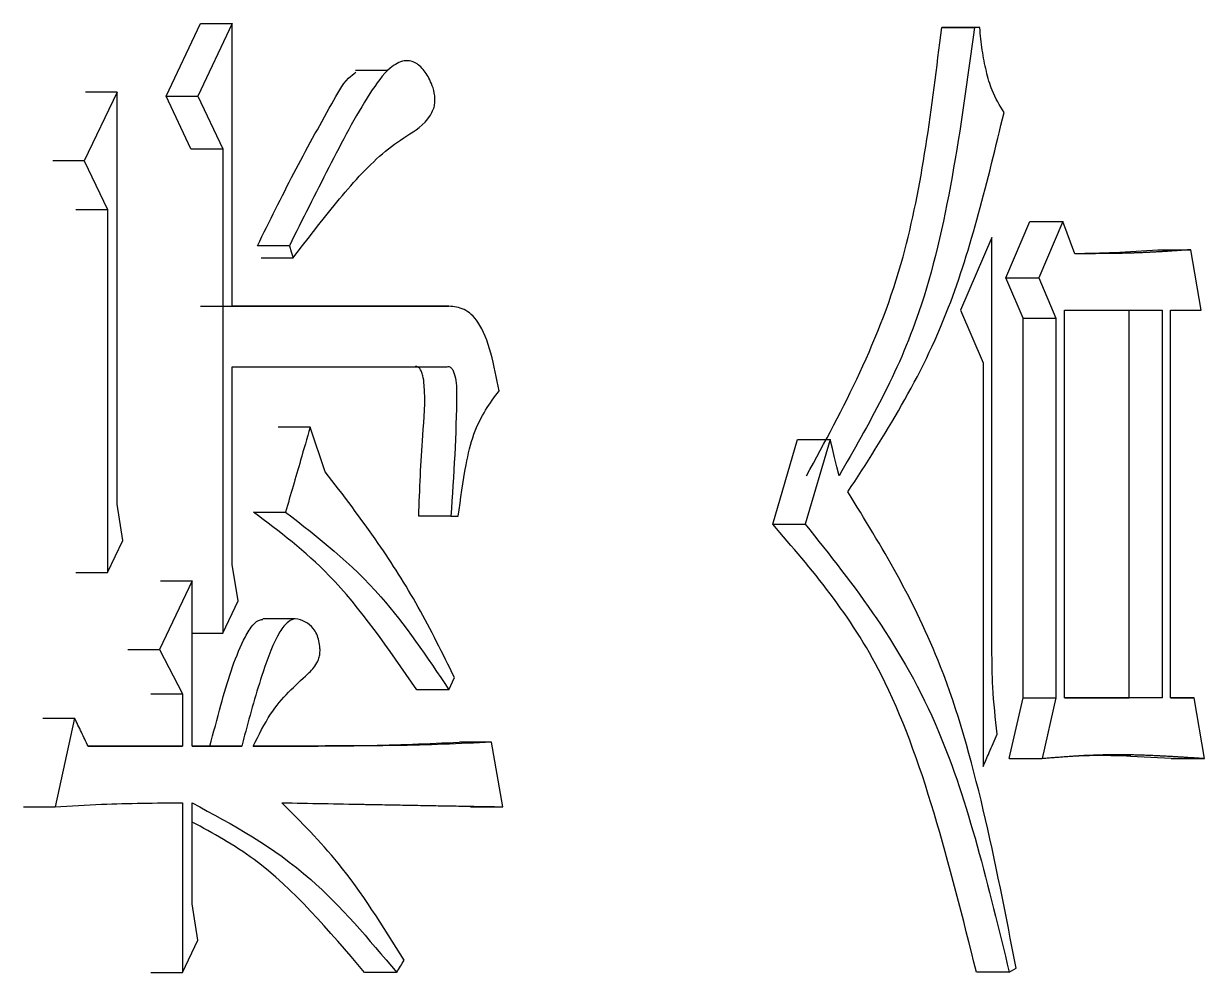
# Model space of a CAD drawing. Header units: millimetres. Extents: x 2028 to 4172, y 863 to 2379.
# Drawn here: x 2952.232 to 2955.397, y 1086.742 to 1089.284 of the extents above; entities that cross this region are included whole.
import ezdxf

# ---------------------------------------------------------------- set-up
doc = ezdxf.new("R2010")
doc.units = ezdxf.units.MM

msp = doc.modelspace()

# ---------------------------------------------------------------- linework, layer by layer
at = {"color": 7, "linetype": 'Continuous', "lineweight": 25}
for p, q in [((2952.6145, 1089.089), (2952.7065, 1089.2837)), ((2952.7918, 1089.2837), (2952.6996, 1089.089)), ((2952.7065, 1089.2837), (2952.7918, 1089.2837)), ((2952.7918, 1088.5265), (2952.7918, 1089.2837)), ((2954.6932, 1089.2729), (2954.7811, 1089.2729)), ((2954.7951, 1089.2729), (2954.7072, 1089.2729)), ((2954.7951, 1089.2729), (2954.7811, 1089.2729)), ((2953.2087, 1089.1582), (2953.1223, 1089.1582)), ((2952.4832, 1089.0998), (2952.3951, 1088.9159)), ((2952.4832, 1089.0998), (2952.3984, 1089.0998)), ((2952.6145, 1089.089), (2952.6996, 1089.089)), ((2952.681, 1088.9484), (2952.6145, 1089.089)), ((2952.6996, 1089.089), (2952.7662, 1088.9484)), ((2952.681, 1088.9484), (2952.7662, 1088.9484)), ((2952.7662, 1088.9484), (2952.7662, 1087.6503)), ((2952.3951, 1088.9159), (2952.3104, 1088.9159)), ((2952.3951, 1088.9159), (2952.4573, 1088.7861)), ((2952.3725, 1088.7861), (2952.4573, 1088.7861)), ((2954.8651, 1088.6023), (2954.9297, 1088.7537)), ((2954.9297, 1088.7537), (2955.0179, 1088.7537)), ((2955.0179, 1088.7537), (2954.9532, 1088.6023)), ((2955.0502, 1088.6672), (2955.0179, 1088.7537)), ((2954.8277, 1088.7104), (2954.7437, 1088.5157)), ((2954.8277, 1087.6071), (2954.8277, 1088.7104)), ((2952.9447, 1088.6887), (2952.8592, 1088.6887)), ((2955.2724, 1088.678), (2955.361, 1088.678)), ((2955.3882, 1088.5157), (2955.361, 1088.678)), ((2952.8693, 1088.6562), (2952.9548, 1088.6562)), ((2954.8651, 1088.6023), (2954.9532, 1088.6023)), ((2954.9113, 1088.4941), (2954.8651, 1088.6023)), ((2954.9532, 1088.6023), (2954.9995, 1088.4941)), ((2952.7065, 1088.5265), (2953.2864, 1088.5265)), ((2953.3725, 1088.5265), (2952.7918, 1088.5265)), ((2953.2864, 1088.5265), (2953.3725, 1088.5265)), ((2954.7437, 1088.5157), (2954.8044, 1088.3751)), ((2955.0225, 1087.4773), (2955.0225, 1088.5157)), ((2955.0225, 1088.5157), (2955.2838, 1088.5157)), ((2955.1953, 1087.4773), (2955.1953, 1088.5157)), ((2955.2838, 1088.5157), (2955.2838, 1087.4773)), ((2955.3066, 1088.5157), (2955.3882, 1088.5157)), ((2955.3066, 1087.4773), (2955.3066, 1088.5157)), ((2954.9113, 1088.4941), (2954.9995, 1088.4941)), ((2954.9113, 1087.4773), (2954.9113, 1088.4941)), ((2954.9995, 1088.4941), (2954.9994, 1087.4773)), ((2954.8044, 1088.3751), (2954.8044, 1087.2934)), ((2952.7918, 1088.3642), (2953.3675, 1088.3643)), ((2952.7918, 1087.8342), (2952.7918, 1088.3642)), ((2953.2815, 1088.3643), (2953.3675, 1088.3643)), ((2953.0004, 1088.202), (2952.9149, 1088.202)), ((2953.0409, 1088.083), (2953.0004, 1088.202)), ((2954.2402, 1087.9424), (2954.3069, 1088.1696)), ((2954.3069, 1088.1696), (2954.3943, 1088.1696)), ((2954.3943, 1088.1696), (2954.3275, 1087.9424)), ((2952.4987, 1087.8991), (2952.4832, 1087.9965)), ((2952.849, 1087.9748), (2952.9345, 1087.9748)), ((2953.3775, 1087.964), (2953.2914, 1087.964)), ((2953.3775, 1087.964), (2953.3974, 1087.964)), ((2952.4573, 1087.8126), (2952.4987, 1087.8991)), ((2952.3725, 1087.8126), (2952.4573, 1087.8126)), ((2952.8071, 1087.7368), (2952.7918, 1087.8342)), ((2952.6842, 1087.7909), (2952.5968, 1087.607)), ((2952.5991, 1087.7909), (2952.6842, 1087.7909)), ((2952.6842, 1087.3474), (2952.6842, 1087.7909)), ((2952.7662, 1087.6503), (2952.8071, 1087.7368)), ((2952.9595, 1087.6885), (2952.8735, 1087.6885)), ((2952.6842, 1087.6503), (2952.7662, 1087.6503)), ((2952.5118, 1087.607), (2952.5968, 1087.607)), ((2952.5968, 1087.607), (2952.6585, 1087.488)), ((2953.3725, 1087.4988), (2953.3874, 1087.5313)), ((2953.3725, 1087.4988), (2953.2864, 1087.4988)), ((2952.5734, 1087.488), (2952.6585, 1087.488)), ((2952.6585, 1087.488), (2952.6585, 1087.3474)), ((2954.8743, 1087.315), (2954.9113, 1087.4773)), ((2954.9113, 1087.4773), (2954.9994, 1087.4773)), ((2954.9994, 1087.4773), (2954.9624, 1087.315)), ((2955.2838, 1087.4773), (2955.0225, 1087.4773)), ((2955.0225, 1087.4773), (2955.1953, 1087.4773)), ((2955.2838, 1087.4773), (2955.1953, 1087.4773)), ((2955.3701, 1087.4773), (2955.3066, 1087.4773)), ((2955.3066, 1087.4773), (2955.3701, 1087.4773)), ((2955.3973, 1087.315), (2955.3701, 1087.4773)), ((2952.2844, 1087.4231), (2952.3691, 1087.4231)), ((2952.3691, 1087.4231), (2952.3171, 1087.1852)), ((2952.6585, 1087.3474), (2952.4055, 1087.3474)), ((2952.4055, 1087.3474), (2952.5734, 1087.3474)), ((2952.5734, 1087.3474), (2952.6585, 1087.3474)), ((2952.8173, 1087.3474), (2952.6842, 1087.3474)), ((2952.6842, 1087.3474), (2952.732, 1087.3474)), ((2952.732, 1087.3474), (2952.8173, 1087.3474)), ((2953.4869, 1087.3582), (2953.4007, 1087.3582)), ((2953.5167, 1087.1852), (2953.4869, 1087.3582)), ((2954.8743, 1087.315), (2954.9624, 1087.315)), ((2955.3086, 1087.315), (2955.1996, 1087.3204)), ((2955.3086, 1087.315), (2955.3973, 1087.315)), ((2952.2325, 1087.1852), (2952.3171, 1087.1852)), ((2952.6585, 1087.196), (2952.6585, 1086.7416)), ((2952.6842, 1086.9255), (2952.6842, 1087.1959)), ((2953.4304, 1087.1852), (2953.5167, 1087.1852)), ((2952.6996, 1086.8282), (2952.6842, 1086.9255)), ((2952.6585, 1086.7416), (2952.6996, 1086.8282)), ((2952.5734, 1086.7416), (2952.6585, 1086.7416)), ((2953.2323, 1086.7416), (2953.1465, 1086.7416)), ((2954.8743, 1086.7417), (2954.7863, 1086.7417)), ((2954.8743, 1086.7417), (2954.8929, 1086.7525))]:
    msp.add_line(p, q, dxfattribs=at)
at = {"color": 7, "linetype": 'Continuous', "lineweight": 25, "flags": 128}
for points in [[(2954.7072, 1089.2729), (2954.6994, 1089.2729), (2954.6932, 1089.2729)], [(2952.4832, 1087.9965), (2952.4832, 1088.4664), (2952.4832, 1089.0998)], [(2952.4573, 1088.7861), (2952.4573, 1088.3161), (2952.4573, 1087.8126)], [(2952.9447, 1088.6887), (2952.9497, 1088.6725), (2952.9548, 1088.6562)], [(2954.4181, 1088.0722), (2954.4121, 1088.0965), (2954.4062, 1088.1209), (2954.4002, 1088.1452), (2954.3943, 1088.1696)]]:
    msp.add_lwpolyline(points, dxfattribs=at)
at = {"color": 7, "linetype": 'Continuous', "lineweight": 25}
for points, knots in [([(2954.3307, 1088.0722), (2954.4291, 1088.2529), (2954.6081, 1088.5816), (2954.6668, 1089.0584), (2954.6932, 1089.2729)], [0, 0, 0, 0, 0.549905, 1, 1, 1, 1]), ([(2954.7811, 1089.2729), (2954.7441, 1089.0019), (2954.6791, 1088.5252), (2954.4968, 1088.2087), (2954.4181, 1088.0722)], [0, 0, 0, 0, 0.568428, 1, 1, 1, 1]), ([(2954.8604, 1089.0458), (2954.8489, 1089.0642), (2954.8297, 1089.0948), (2954.812, 1089.1558), (2954.8013, 1089.2127), (2954.7972, 1089.2528), (2954.7951, 1089.2729)], [0, 0, 0, 0, 0.329917, 0.550134, 0.774051, 1, 1, 1, 1]), ([(2952.9548, 1088.6562), (2952.9936, 1088.7066), (2953.0711, 1088.8073), (2953.1724, 1088.922), (2953.2589, 1088.9841), (2953.3085, 1089.0121), (2953.3302, 1089.0515), (2953.3345, 1089.0665), (2953.3355, 1089.0822), (2953.3329, 1089.1023), (2953.3238, 1089.1302), (2953.3062, 1089.1601), (2953.2808, 1089.183), (2953.2488, 1089.1868), (2953.2058, 1089.1626), (2953.1367, 1089.0651), (2953.05, 1088.8985), (2952.9798, 1088.7587), (2952.9447, 1088.6887)], [0, 0, 0, 0, 0.1458904, 0.2918477, 0.3649261, 0.4381404, 0.4497084, 0.4574875, 0.4653247, 0.4747758, 0.4903238, 0.5180258, 0.5474199, 0.5770634, 0.6172548, 0.685721, 0.8425064, 1, 1, 1, 1]), ([(2952.8592, 1088.6887), (2952.8915, 1088.7542), (2952.9561, 1088.8852), (2953.0377, 1089.0319), (2953.0919, 1089.1303), (2953.1165, 1089.1486), (2953.1233, 1089.1536)], [0, 0, 0, 0, 0.389775, 0.779602, 0.939318, 1, 1, 1, 1]), ([(2954.4418, 1088.0289), (2954.5398, 1088.1803), (2954.7175, 1088.455), (2954.8161, 1088.8628), (2954.8604, 1089.0458)], [0, 0, 0, 0, 0.5512468, 1, 1, 1, 1]), ([(2955.05, 1088.6678), (2955.0853, 1088.6684), (2955.1599, 1088.6697), (2955.2336, 1088.6751), (2955.2724, 1088.678)], [0, 0, 0, 0, 0.474595, 1, 1, 1, 1]), ([(2955.361, 1088.678), (2955.3548, 1088.6775), (2955.3453, 1088.6769), (2955.3327, 1088.676), (2955.3232, 1088.6753), (2955.3138, 1088.6747), (2955.3043, 1088.674), (2955.2948, 1088.6734), (2955.2869, 1088.6729), (2955.2806, 1088.6725), (2955.2759, 1088.6723), (2955.2711, 1088.672), (2955.2664, 1088.6717), (2955.2616, 1088.6715), (2955.2569, 1088.6712), (2955.2521, 1088.671), (2955.2474, 1088.6707), (2955.2426, 1088.6705), (2955.2379, 1088.6703), (2955.2331, 1088.6701), (2955.2284, 1088.6699), (2955.2236, 1088.6697), (2955.2188, 1088.6695), (2955.2141, 1088.6693), (2955.2093, 1088.6692), (2955.2046, 1088.669), (2955.1998, 1088.6689), (2955.195, 1088.6687), (2955.1903, 1088.6686), (2955.1855, 1088.6685), (2955.1807, 1088.6684), (2955.176, 1088.6682), (2955.1712, 1088.6681), (2955.1664, 1088.6681), (2955.1616, 1088.668), (2955.1569, 1088.6679), (2955.1521, 1088.6678), (2955.1473, 1088.6677), (2955.1425, 1088.6677), (2955.1378, 1088.6676), (2955.133, 1088.6676), (2955.1266, 1088.6675), (2955.1202, 1088.6675), (2955.1138, 1088.6674), (2955.109, 1088.6674), (2955.1043, 1088.6673), (2955.0995, 1088.6673), (2955.0947, 1088.6673), (2955.0899, 1088.6673), (2955.0851, 1088.6673), (2955.0803, 1088.6672), (2955.0755, 1088.6672), (2955.0715, 1088.6672), (2955.0683, 1088.6672), (2955.0659, 1088.6672), (2955.0635, 1088.6672), (2955.0611, 1088.6672), (2955.0587, 1088.6672), (2955.0563, 1088.6672), (2955.0535, 1088.6672), (2955.0515, 1088.6672), (2955.0502, 1088.6672)], [0, 0, 0, 0, 0.061285, 0.091928, 0.12257, 0.153213, 0.183855, 0.214498, 0.24514, 0.260462, 0.275783, 0.291104, 0.306426, 0.321747, 0.337068, 0.352389, 0.367711, 0.383032, 0.398353, 0.413674, 0.428996, 0.444317, 0.459638, 0.47496, 0.490281, 0.505602, 0.520923, 0.536245, 0.551566, 0.566887, 0.582209, 0.59753, 0.612851, 0.628172, 0.643494, 0.658815, 0.674136, 0.689457, 0.704779, 0.7201, 0.735421, 0.750743, 0.781385, 0.796706, 0.812028, 0.827349, 0.84267, 0.857991, 0.873313, 0.888634, 0.903955, 0.919277, 0.934598, 0.942258, 0.949919, 0.95758, 0.96524, 0.972901, 0.980562, 0.988222, 1, 1, 1, 1]), ([(2953.5068, 1088.2994), (2953.5003, 1088.3339), (2953.4875, 1088.4018), (2953.4564, 1088.4848), (2953.4135, 1088.5225), (2953.3861, 1088.5252), (2953.3725, 1088.5265)], [0, 0, 0, 0, 0.291823, 0.574939, 0.78881, 1, 1, 1, 1]), ([(2953.2914, 1087.964), (2953.2942, 1088.0358), (2953.2986, 1088.1525), (2953.311, 1088.2791), (2953.3039, 1088.3367), (2953.2991, 1088.3513), (2953.2943, 1088.3601), (2953.2893, 1088.3643), (2953.2849, 1088.3651), (2953.2826, 1088.3644), (2953.2815, 1088.3641)], [0, 0, 0, 0, 0.504472, 0.820051, 0.880672, 0.910958, 0.94026, 0.968978, 0.983953, 1, 1, 1, 1]), ([(2953.3675, 1088.3641), (2953.3692, 1088.3645), (2953.3724, 1088.3654), (2953.3777, 1088.3628), (2953.3828, 1088.3563), (2953.3886, 1088.3424), (2953.3927, 1088.3204), (2953.3932, 1088.1915), (2953.385, 1088.0732), (2953.3775, 1087.964)], [0, 0, 0, 0, 0.022685, 0.043674, 0.07363, 0.104665, 0.167541, 0.232295, 1, 1, 1, 1]), ([(2953.3974, 1087.964), (2953.4037, 1088.0103), (2953.4139, 1088.086), (2953.4366, 1088.1864), (2953.47, 1088.2496), (2953.4946, 1088.2829), (2953.5068, 1088.2994)], [0, 0, 0, 0, 0.348609, 0.571047, 0.787247, 1, 1, 1, 1]), ([(2953.0004, 1088.202), (2952.9919, 1088.1726), (2952.9767, 1088.1201), (2952.9547, 1088.0443), (2952.9412, 1087.998), (2952.9345, 1087.9748)], [0, 0, 0, 0, 0.387829, 0.693915, 1, 1, 1, 1]), ([(2953.3874, 1087.5313), (2953.3556, 1087.5957), (2953.2918, 1087.7246), (2953.1753, 1087.908), (2953.0889, 1088.0205), (2953.0409, 1088.083)], [0, 0, 0, 0, 0.30776, 0.615622, 1, 1, 1, 1]), ([(2954.8929, 1086.7525), (2954.837, 1087.0401), (2954.7384, 1087.5471), (2954.5314, 1087.8834), (2954.4418, 1088.0289)], [0, 0, 0, 0, 0.567325, 1, 1, 1, 1]), ([(2953.2864, 1087.4988), (2953.2106, 1087.6088), (2953.076, 1087.8039), (2952.918, 1087.9228), (2952.849, 1087.9748)], [0, 0, 0, 0, 0.563236, 1, 1, 1, 1]), ([(2952.9345, 1087.9748), (2953.0222, 1087.9069), (2953.18, 1087.7849), (2953.3133, 1087.5868), (2953.3725, 1087.4988)], [0, 0, 0, 0, 0.556366, 1, 1, 1, 1]), ([(2954.7863, 1086.7417), (2954.7138, 1087.032), (2954.5865, 1087.542), (2954.3445, 1087.8219), (2954.2402, 1087.9424)], [0, 0, 0, 0, 0.569361, 1, 1, 1, 1]), ([(2954.2402, 1087.9424), (2954.2476, 1087.9424), (2954.2623, 1087.9424), (2954.2914, 1087.9424), (2954.3131, 1087.9424), (2954.3275, 1087.9424)], [0, 0, 0, 0, 0.252356, 0.504904, 1, 1, 1, 1]), ([(2954.3275, 1087.9424), (2954.4582, 1087.7785), (2954.696, 1087.4803), (2954.8189, 1086.9711), (2954.8743, 1086.7417)], [0, 0, 0, 0, 0.549466, 1, 1, 1, 1]), ([(2952.732, 1087.3474), (2952.7415, 1087.3842), (2952.7673, 1087.4833), (2952.8018, 1087.5967), (2952.8403, 1087.6651), (2952.8584, 1087.6855), (2952.8695, 1087.6867), (2952.8735, 1087.6871)], [0, 0, 0, 0, 0.274753, 0.74027, 0.857797, 0.948519, 1, 1, 1, 1]), ([(2952.8479, 1087.3474), (2952.8628, 1087.3776), (2952.9044, 1087.4616), (2952.9686, 1087.5164), (2953.0143, 1087.5607), (2953.0242, 1087.5822), (2953.0269, 1087.596), (2953.0272, 1087.6122), (2953.0245, 1087.6302), (2953.0183, 1087.649), (2953.0063, 1087.6683), (2952.9864, 1087.6821), (2952.9635, 1087.6919), (2952.9391, 1087.6819), (2952.9065, 1087.638), (2952.8675, 1087.5321), (2952.8371, 1087.4256), (2952.8198, 1087.3573), (2952.8173, 1087.3474)], [0, 0, 0, 0, 0.11687, 0.3258, 0.377744, 0.393029, 0.405901, 0.418726, 0.438143, 0.45802, 0.48112, 0.522189, 0.572441, 0.606763, 0.655286, 0.785224, 0.968955, 1, 1, 1, 1]), ([(2954.8417, 1087.3799), (2954.8372, 1087.4217), (2954.829, 1087.4966), (2954.8281, 1087.5732), (2954.8277, 1087.6071)], [0, 0, 0, 0, 0.559043, 1, 1, 1, 1]), ([(2952.4055, 1087.3474), (2952.3994, 1087.36), (2952.3873, 1087.3853), (2952.3752, 1087.4105), (2952.3691, 1087.4231)], [0, 0, 0, 0, 0.499999, 1, 1, 1, 1]), ([(2954.8044, 1087.2934), (2954.8097, 1087.3057), (2954.8186, 1087.3263), (2954.8311, 1087.3552), (2954.8382, 1087.3717), (2954.8417, 1087.3799)], [0, 0, 0, 0, 0.428307, 0.714154, 1, 1, 1, 1]), ([(2953.4869, 1087.3582), (2953.4009, 1087.3544), (2953.2719, 1087.3487), (2953.1305, 1087.3486), (2953.0705, 1087.3483), (2953.0487, 1087.3482), (2953.035, 1087.3481), (2953.0241, 1087.3481), (2953.0131, 1087.348), (2953.0022, 1087.348), (2952.9913, 1087.348), (2952.983, 1087.3479), (2952.9748, 1087.3479), (2952.9639, 1087.3478), (2952.9529, 1087.3478), (2952.9419, 1087.3478), (2952.9337, 1087.3477), (2952.9227, 1087.3477), (2952.9131, 1087.3477), (2952.9049, 1087.3476), (2952.9008, 1087.3476), (2952.8966, 1087.3476), (2952.8911, 1087.3476), (2952.8856, 1087.3476), (2952.8801, 1087.3475), (2952.876, 1087.3475), (2952.8705, 1087.3475), (2952.865, 1087.3475), (2952.8595, 1087.3475), (2952.8543, 1087.3474), (2952.8504, 1087.3474), (2952.8479, 1087.3474)], [0, 0, 0, 0, 0.4081563, 0.61223, 0.6632482, 0.6887574, 0.7142665, 0.727021, 0.7397756, 0.7652847, 0.7780392, 0.7907938, 0.8035483, 0.8163029, 0.841812, 0.8545666, 0.8673211, 0.8800757, 0.9055848, 0.911962, 0.9183393, 0.9247166, 0.9310939, 0.9438484, 0.9502257, 0.956603, 0.9629803, 0.9757348, 0.9821121, 0.9884894, 1, 1, 1, 1]), ([(2952.8481, 1087.3477), (2952.8635, 1087.3478), (2952.9645, 1087.3482), (2953.1495, 1087.3474), (2953.317, 1087.3546), (2953.4007, 1087.3582)], [0, 0, 0, 0, 0.082726, 0.541325, 1, 1, 1, 1]), ([(2954.9624, 1087.315), (2954.9668, 1087.3154), (2954.9734, 1087.316), (2954.9843, 1087.3169), (2954.9953, 1087.3177), (2955.0062, 1087.3185), (2955.0171, 1087.3193), (2955.0259, 1087.3199), (2955.0346, 1087.3205), (2955.0412, 1087.321), (2955.0543, 1087.322), (2955.1001, 1087.3252), (2955.1457, 1087.3257), (2955.1869, 1087.3254), (2955.1956, 1087.3252), (2955.2042, 1087.325), (2955.2129, 1087.3248), (2955.2216, 1087.3246), (2955.2302, 1087.3243), (2955.2367, 1087.3241), (2955.2421, 1087.3239), (2955.2475, 1087.3237), (2955.2518, 1087.3235), (2955.2561, 1087.3233), (2955.2604, 1087.3231), (2955.2648, 1087.3229), (2955.2702, 1087.3227), (2955.2745, 1087.3225), (2955.2788, 1087.3222), (2955.2831, 1087.322), (2955.2874, 1087.3218), (2955.2928, 1087.3215), (2955.2971, 1087.3213), (2955.3014, 1087.3211), (2955.3057, 1087.3208), (2955.31, 1087.3206), (2955.3143, 1087.3203), (2955.3186, 1087.3201), (2955.3229, 1087.3198), (2955.3283, 1087.3195), (2955.3326, 1087.3192), (2955.338, 1087.3189), (2955.3423, 1087.3186), (2955.3466, 1087.3184), (2955.3509, 1087.3181), (2955.3552, 1087.3178), (2955.3605, 1087.3175), (2955.3648, 1087.3172), (2955.3691, 1087.3169), (2955.3734, 1087.3166), (2955.3777, 1087.3163), (2955.382, 1087.316), (2955.3861, 1087.3158), (2955.3912, 1087.3154), (2955.3953, 1087.3151), (2955.3973, 1087.315)], [0, 0, 0, 0, 0.029904, 0.044856, 0.07476, 0.104664, 0.119616, 0.14952, 0.164472, 0.179424, 0.194376, 0.254184, 0.493446, 0.508398, 0.538302, 0.553254, 0.568206, 0.59811, 0.613062, 0.628014, 0.642966, 0.650442, 0.665394, 0.67287, 0.680346, 0.695298, 0.702774, 0.717726, 0.725202, 0.732678, 0.74763, 0.755106, 0.770057, 0.777533, 0.785009, 0.799961, 0.807437, 0.814913, 0.829865, 0.837341, 0.852293, 0.859769, 0.874721, 0.882197, 0.889673, 0.904625, 0.912101, 0.927053, 0.934529, 0.942005, 0.956957, 0.964433, 0.971909, 0.985954, 1, 1, 1, 1]), ([(2955.0436, 1087.3212), (2955.0666, 1087.3223), (2955.1006, 1087.3239), (2955.1655, 1087.3228), (2955.1905, 1087.3221), (2955.2014, 1087.3217), (2955.2004, 1087.3217), (2955.2, 1087.3217)], [0, 0, 0, 0, 0.522823, 0.776202, 0.909765, 0.965766, 1, 1, 1, 1]), ([(2952.3171, 1087.1852), (2952.3586, 1087.1876), (2952.4365, 1087.1923), (2952.5503, 1087.1953), (2952.6225, 1087.1957), (2952.6585, 1087.196)], [0, 0, 0, 0, 0.362921, 0.681445, 1, 1, 1, 1]), ([(2952.6842, 1087.1959), (2952.7927, 1087.1374), (2952.9876, 1087.0324), (2953.1572, 1086.8309), (2953.2324, 1086.7416)], [0, 0, 0, 0, 0.556928, 1, 1, 1, 1]), ([(2953.2524, 1086.7741), (2953.1953, 1086.8655), (2953.0937, 1087.0278), (2952.9758, 1087.1448), (2952.9243, 1087.196)], [0, 0, 0, 0, 0.562943, 1, 1, 1, 1]), ([(2952.9243, 1087.196), (2952.9981, 1087.1946), (2953.0766, 1087.1931), (2953.1591, 1087.1916), (2953.1774, 1087.1913), (2953.1957, 1087.1909), (2953.214, 1087.1906), (2953.2323, 1087.1903), (2953.2505, 1087.19), (2953.2688, 1087.1896), (2953.287, 1087.1893), (2953.3052, 1087.189), (2953.3234, 1087.1886), (2953.3416, 1087.1883), (2953.3598, 1087.188), (2953.3825, 1087.1876), (2953.4006, 1087.1873), (2953.4188, 1087.1869), (2953.4369, 1087.1866), (2953.4527, 1087.1863), (2953.4686, 1087.1861), (2953.4776, 1087.1859), (2953.4866, 1087.1857), (2953.495, 1087.1856), (2953.505, 1087.1854), (2953.5128, 1087.1852), (2953.5167, 1087.1852)], [0, 0, 0, 0, 0.370203, 0.393341, 0.416478, 0.462753, 0.485891, 0.509029, 0.555304, 0.578441, 0.601579, 0.647854, 0.670992, 0.694129, 0.740405, 0.763542, 0.809817, 0.832955, 0.856093, 0.902368, 0.913937, 0.937074, 0.948643, 0.960212, 0.980106, 1, 1, 1, 1]), ([(2953.1465, 1086.7416), (2953.0506, 1086.8541), (2952.9055, 1087.0245), (2952.7403, 1087.114), (2952.6842, 1087.1444)], [0, 0, 0, 0, 0.660602, 1, 1, 1, 1]), ([(2953.2324, 1086.7416), (2953.2357, 1086.747), (2953.2424, 1086.7579), (2953.2491, 1086.7687), (2953.2524, 1086.7741)], [0, 0, 0, 0, 0.5, 1, 1, 1, 1])]:
    msp.add_open_spline(points, degree=3, knots=knots, dxfattribs=at)

doc.saveas('drawing.dxf')
